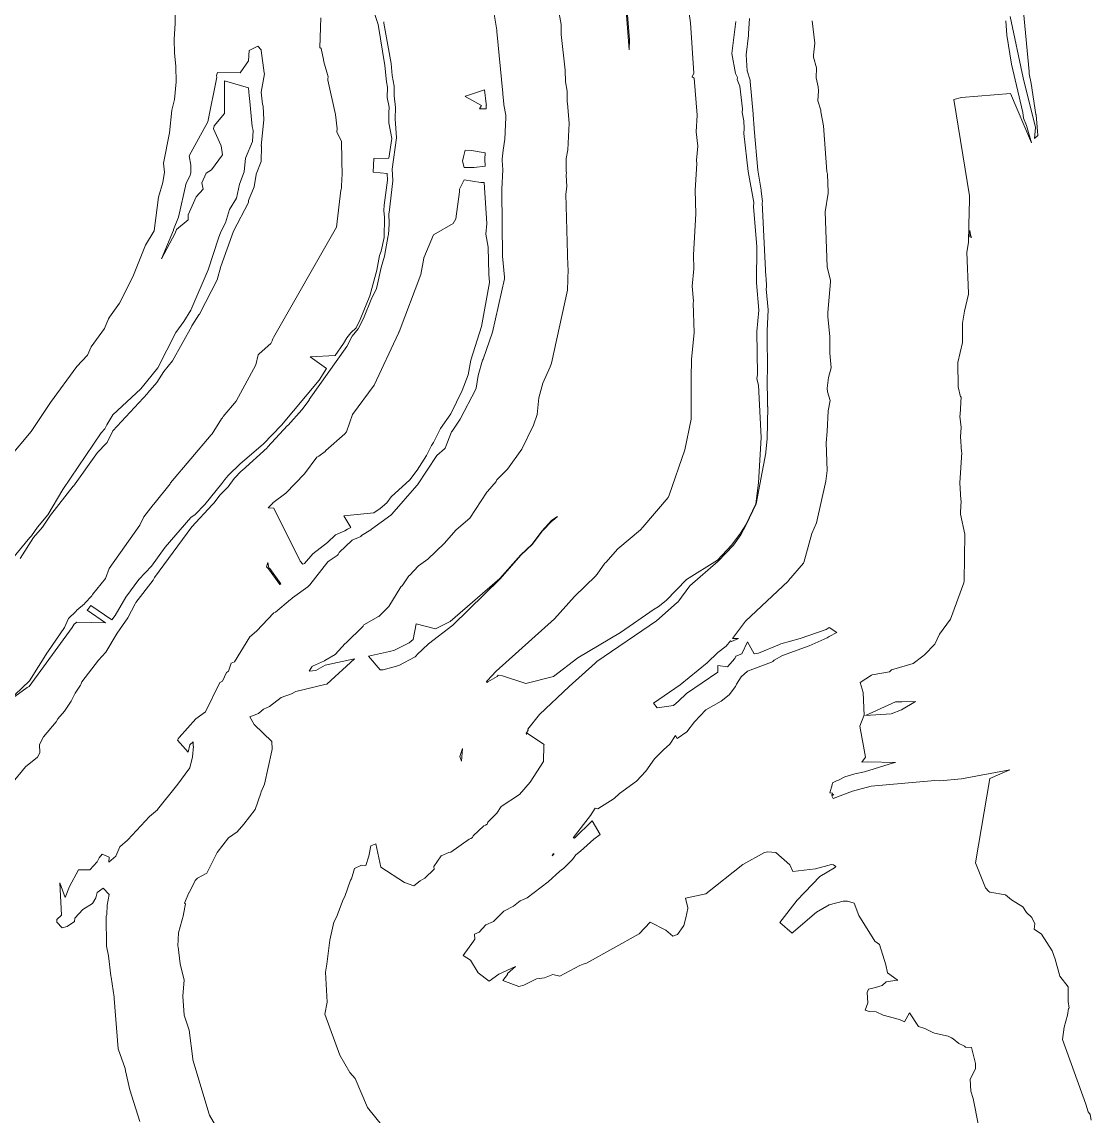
# Model space of a CAD drawing. Header units: metres. Extents: x 808187 to 810032, y 9155685 to 9157080.
# Drawn here: x 808915.4 to 809128.8, y 9155981.8 to 9156200.4 of the extents above; entities that cross this region are included whole.
import ezdxf

# ---------------------------------------------------------------- set-up
doc = ezdxf.new("R2010")
doc.units = ezdxf.units.M
doc.layers.add('C-TOPO-MAJR', color=9, linetype='Continuous')

msp = doc.modelspace()

# ---------------------------------------------------------------- linework, layer by layer
at = {"layer": 'C-TOPO-MAJR', "color": 9, "linetype": 'Continuous', "lineweight": 5}
for points, elevation in [([(809035.93, 9156203.41), (809036.56, 9156194.76), (809036.63, 9156196.8), (809036.1, 9156203.46), (809034.67, 9156206.42), (809033.62, 9156211.91), (809033.31, 9156215.26), (809033.18, 9156215.64), (809032.9, 9156215.18), (809033.23, 9156211.47), (809034.66, 9156206.42), (809035.93, 9156203.41)], 2770), ([(809003.94, 9156185.55), (809003.86, 9156185.49), (809003.87, 9156185.46), (809007.11, 9156183.64), (809006.7, 9156183.01), (809008.01, 9156182.98), (809008.06, 9156183.75), (809008.08, 9156183.82), (809008.07, 9156183.91), (809008.07, 9156184), (809007.73, 9156186.79), (809003.94, 9156185.55)], 2780), ([(809003.49, 9156173.42), (809003.3, 9156172.57), (809003.68, 9156171.3), (809005.67, 9156171.29), (809007.83, 9156171.53), (809007.78, 9156172.98), (809007.85, 9156174.19), (809005.11, 9156174.71), (809003.84, 9156174.72), (809003.49, 9156173.42)], 2780), ([(808971.76, 9156110.1), (808968.04, 9156106.27), (808965.46, 9156104.29), (808965.45, 9156104.28), (808965.45, 9156104.28), (808964.52, 9156103.29), (808965.67, 9156103.23), (808970.88, 9156092.68), (808971.47, 9156092.06), (808971.79, 9156092.21), (808973.47, 9156094.12), (808976.38, 9156096.38), (808977.98, 9156097.92), (808979.83, 9156098.71), (808980.34, 9156099.05), (808981.03, 9156099.42), (808979.62, 9156101.74), (808985.63, 9156102.32), (808986.85, 9156103.2), (808988.22, 9156104.35), (808989.11, 9156105.51), (808992.77, 9156108.91), (808994.25, 9156110.84), (808996.1, 9156113.78), (808997.11, 9156115.74), (808997.55, 9156116.38), (808998.94, 9156119.14), (809001.02, 9156122.11), (809003.26, 9156126.77), (809004.45, 9156129.87), (809004.96, 9156132.82), (809007.1, 9156139.55), (809008.73, 9156148.29), (809008.57, 9156149.97), (809008.42, 9156155.35), (809007.99, 9156157.96), (809008.16, 9156160.1), (809007.67, 9156168.29), (809006.97, 9156168.3), (809003.66, 9156168.81), (809002.69, 9156166.97), (809002.72, 9156166.41), (809001.98, 9156161.04), (809001.48, 9156160.1), (808997.51, 9156157.81), (808997.51, 9156157.81), (808995.61, 9156153.22), (808995.61, 9156153.21), (808995.61, 9156153.2), (808994.99, 9156149.92), (808990.65, 9156138.47), (808990.62, 9156138.42), (808990.57, 9156138.3), (808990.54, 9156138.24), (808990.51, 9156138.2), (808985.7, 9156127.81), (808981.39, 9156121.95), (808980.16, 9156118.53), (808979.85, 9156118.1), (808976.06, 9156114.77), (808975.88, 9156114.56), (808974.62, 9156113.63), (808974.36, 9156113.54), (808974.27, 9156113.45), (808971.76, 9156110.1)], 2780), ([(809104.61, 9156157.45), (809104.93, 9156157.3), (809104.72, 9156157.83), (809104.58, 9156158.7), (809104.61, 9156157.45)], 2740), ([(808988.76, 9156074.6), (808984.52, 9156073.67), (808986.91, 9156070.99), (808987.51, 9156071), (808990.6, 9156071.81), (808993.9, 9156073.58), (808994.06, 9156073.78), (808994.12, 9156073.84), (808994.19, 9156073.98), (808996.54, 9156076.17), (809001.37, 9156079.88), (809001.41, 9156079.92), (809010.86, 9156089.15), (809014.96, 9156093.88), (809017.32, 9156096.04), (809019.22, 9156098.69), (809021.24, 9156100.74), (809021.25, 9156100.74), (809022.27, 9156101.59), (809021.34, 9156100.98), (809021.13, 9156100.83), (809019.16, 9156098.69), (809017.24, 9156096.09), (809014.95, 9156093.93), (809010.74, 9156089.19), (809000.85, 9156080.65), (808997.91, 9156079.17), (808994.06, 9156080.16), (808993.48, 9156077), (808992.64, 9156076.37), (808989.72, 9156074.89), (808988.76, 9156074.6)], 2770), ([(808964.45, 9156092.38), (808964.2, 9156091.51), (808964.5, 9156091.23), (808964.57, 9156091.15), (808966.87, 9156087.99), (808966.98, 9156088.05), (808967.06, 9156088.13), (808964.84, 9156091.18), (808964.67, 9156091.34), (808964.45, 9156092.38)], 2780), ([(809083.75, 9156061.85), (809088.91, 9156062.17), (809090.93, 9156062.96), (809093.77, 9156064.66), (809090.98, 9156064.6), (809089.73, 9156064.59), (809083.75, 9156061.85)], 2740), ([(809003.31, 9156055.24), (809002.76, 9156053.68), (809003.12, 9156052.75), (809003.31, 9156055.24)], 2760), ([(809021.54, 9156034.18), (809021.53, 9156034.27), (809021.37, 9156034.17), (809021.2, 9156033.85), (809021.51, 9156034.06), (809021.54, 9156034.18)], 2750)]:
    msp.add_lwpolyline(points, close=True, dxfattribs=dict(at, elevation=elevation))
for points, elevation in [([(809057.88, 9156200.44), (809057.05, 9156194.08), (809057.82, 9156190.09), (809058.19, 9156189.24), (809058.15, 9156188.88), (809058.66, 9156187.5), (809059.18, 9156182.99), (809059.16, 9156182.3), (809059.47, 9156180.64), (809059.51, 9156179.11), (809059.46, 9156178.06), (809060.34, 9156170.49), (809061.44, 9156164.29), (809061.43, 9156163.43), (809062.1, 9156155.52), (809062.02, 9156148.24), (809062.5, 9156142.82), (809062.07, 9156138.55), (809062.17, 9156129.94), (809062.05, 9156129.06), (809062.39, 9156127.84), (809062.96, 9156117.4), (809062.42, 9156108.34), (809061.85, 9156104.11), (809059.9, 9156099.94), (809058.68, 9156098.08), (809057.02, 9156095.84), (809054.22, 9156092.85), (809048.02, 9156089), (809044, 9156084.82), (809042.38, 9156083.53), (809041.57, 9156083.08), (809034.86, 9156078.4), (809026.34, 9156073.36), (809021.45, 9156069.62), (809015.95, 9156068.24), (809011.33, 9156069.8), (809010.41, 9156069.9), (809010.22, 9156069.65), (809008.34, 9156068.59), (809008.25, 9156068.47), (809008.08, 9156068.65), (809008.26, 9156068.79), (809010.01, 9156070.7), (809010.03, 9156070.71), (809021.68, 9156081.13), (809025.66, 9156085.62), (809029.94, 9156089.74), (809030.06, 9156089.91), (809030.19, 9156090.05), (809031.75, 9156092.24), (809031.94, 9156092.39), (809034.35, 9156095.11), (809038.87, 9156098.96), (809039.34, 9156099.44), (809044.4, 9156105.41), (809044.59, 9156105.85), (809047.69, 9156114.89), (809048.96, 9156121.04), (809048.98, 9156128.83), (809048.94, 9156129.28), (809049, 9156132.94), (809049.56, 9156138.37), (809049.39, 9156144.19), (809049.42, 9156144.61), (809049.17, 9156147.6), (809049.49, 9156151.02), (809049.42, 9156153.85), (809049.91, 9156162.06), (809049.77, 9156166.78), (809050.06, 9156171.99), (809050.04, 9156172.73), (809050.3, 9156175.55), (809049.98, 9156178.41), (809050.13, 9156181.71), (809049.53, 9156189.16), (809049.14, 9156189.42), (809049.47, 9156190.13), (809048.86, 9156200.18), (809047.28, 9156210.7)], 2760), ([(808984.81, 9156204.87), (808986.49, 9156199.86), (808987.81, 9156191.67), (808988.14, 9156188.39), (808988.33, 9156187.31), (808988.27, 9156185.3), (808988.7, 9156183.31), (808988.62, 9156182.18), (808988.64, 9156180.18), (808989.24, 9156177.05), (808988.62, 9156173.13), (808985.62, 9156173.08), (808985.48, 9156170.35), (808988.3, 9156170.12), (808988.35, 9156168.73), (808987.66, 9156163.77), (808987.6, 9156162.7), (808987.75, 9156161.32), (808987.69, 9156157.33), (808987.05, 9156154.56), (808986.75, 9156153.72), (808986.22, 9156150.8), (808984.8, 9156145.68), (808982.92, 9156140.94), (808982.11, 9156139.29), (808981.01, 9156138.26), (808980.22, 9156137.25), (808979.57, 9156136.13), (808977.88, 9156133.74), (808972.94, 9156133.47), (808976.15, 9156131.15), (808974.72, 9156128.84), (808967.18, 9156119.8), (808963.54, 9156116.01), (808958.92, 9156112.13), (808956.53, 9156109.78), (808955.89, 9156109), (808955.25, 9156108.21), (808951.88, 9156104.01), (808949.94, 9156102.02), (808949.1, 9156101.38), (808943.97, 9156095.47), (808941.26, 9156091.7), (808938.71, 9156089.01), (808936.1, 9156085.5), (808933.97, 9156081.79), (808933.3, 9156080.98), (808929.16, 9156083.8), (808928.55, 9156083.02), (808928.38, 9156082.9), (808932.06, 9156080.33), (808926.35, 9156080.48), (808925.77, 9156080.09), (808925.41, 9156079.41), (808916.81, 9156067.67), (808916.41, 9156067.47), (808912.49, 9156064.55), (808916.88, 9156068.8), (808920.51, 9156074.48), (808920.54, 9156074.54), (808923.87, 9156079.45), (808924.64, 9156081.24), (808926.16, 9156082.64), (808926.34, 9156082.88), (808927.86, 9156084.14), (808927.93, 9156084.25), (808929.31, 9156085.78), (808929.45, 9156086), (808932.06, 9156089.19), (808932.77, 9156091.22), (808938.93, 9156099.83), (808939.72, 9156101.52), (808941.57, 9156103.92), (808941.73, 9156104.08), (808944.96, 9156108.11), (808945.06, 9156108.33), (808953.15, 9156117.9), (808953.34, 9156118.08), (808955.22, 9156121.11), (808955.4, 9156121.32), (808955.54, 9156121.54), (808958.13, 9156124.61), (808962.05, 9156131.9), (808962.54, 9156133.86), (808962.7, 9156134.1), (808965.05, 9156136.16), (808965.25, 9156136.55), (808965.3, 9156136.7), (808965.43, 9156137.04), (808965.57, 9156137.37), (808978.19, 9156159.37), (808979.06, 9156166.78), (808979.12, 9156166.94), (808979.15, 9156167.09), (808979.26, 9156169.35), (808979.31, 9156169.49), (808979.19, 9156176.45), (808978.22, 9156178.43), (808978.29, 9156179.01), (808977.94, 9156181.9), (808976.44, 9156188.75), (808976.41, 9156189), (808976.48, 9156189.38), (808975.65, 9156192.38), (808975.58, 9156192.86), (808975.08, 9156195.06), (808974.87, 9156195.27), (808975.03, 9156201.15)], 2790), ([(808912.78, 9156113.22), (808917.22, 9156118.56), (808921.07, 9156124.35), (808926.36, 9156131.56), (808928.47, 9156133.8), (808929.2, 9156135.49), (808931.85, 9156139.16), (808932.67, 9156141.07), (808932.87, 9156141.42), (808934.87, 9156144.18), (808937.54, 9156149.48), (808940.01, 9156155.76), (808941.76, 9156158.62), (808942.63, 9156165.38), (808943.47, 9156168.32), (808943.8, 9156170.34), (808943.65, 9156172.15), (808944.8, 9156178.24), (808945.28, 9156182.71), (808945.84, 9156184.84), (808946.16, 9156188.43), (808946.08, 9156191.48), (808945.8, 9156194.22), (808945.75, 9156196.88), (808945.95, 9156200.1), (808945.92, 9156205.36)], 2800), ([(808954.29, 9155979.53), (808952.83, 9155982.03), (808952.78, 9155982.14), (808952.77, 9155982.25), (808949.51, 9155993.08), (808949.46, 9155993.29), (808948.73, 9155999), (808947.78, 9156002), (808947.46, 9156005.8), (808947.74, 9156009.03), (808947.7, 9156009.29), (808946.95, 9156012.27), (808946.55, 9156015.63), (808946.52, 9156015.77), (808946.62, 9156018.43), (808947.64, 9156022.06), (808947.65, 9156022.16), (808948, 9156024.21), (808947.82, 9156024.4), (808948.68, 9156026.46), (808948.77, 9156026.54), (808948.78, 9156026.57), (808948.81, 9156026.6), (808949.92, 9156028.88), (808950.41, 9156029.39), (808952.29, 9156030.37), (808954.35, 9156034.46), (808956.62, 9156037.45), (808958.33, 9156038.64), (808959.68, 9156040.12), (808961.92, 9156043.09), (808963.06, 9156046.32), (808963.13, 9156046.61), (808963.78, 9156048.12), (808965.27, 9156054.79), (808965.29, 9156055.1), (808965.24, 9156056.65), (808961.75, 9156060.04), (808960.86, 9156061.61), (808962.57, 9156062.25), (808963.62, 9156063.09), (808964.81, 9156063.67), (808967.13, 9156065.46), (808969.17, 9156066.19), (808970.06, 9156066.62), (808975.86, 9156068.04), (808976.23, 9156068.09), (808981.79, 9156073.18), (808975.87, 9156071.91), (808974.01, 9156070.85), (808972.69, 9156070.71), (808973.25, 9156071.56), (808973.28, 9156071.59), (808973.36, 9156071.67), (808975.78, 9156072.77), (808975.83, 9156072.82), (808977.9, 9156074.06), (808979.89, 9156076.22), (808980, 9156076.3), (808983.49, 9156079.72), (808983.65, 9156079.93), (808986.52, 9156081.6), (808986.6, 9156081.65), (808988.63, 9156083.63), (808990.98, 9156087.56), (808991.14, 9156087.71), (808991.25, 9156087.76), (808992.6, 9156089.72), (808992.72, 9156089.8), (808994.51, 9156091.73), (808996.41, 9156093.1), (808999.67, 9156096.18), (809002.06, 9156098.95), (809004.77, 9156101.29), (809008.16, 9156106.45), (809008.33, 9156106.59), (809010.01, 9156108.56), (809010.15, 9156108.92), (809012.3, 9156111.05), (809015.18, 9156115.07), (809017.52, 9156119.85), (809018.2, 9156121.99), (809018.54, 9156125.32), (809019.34, 9156128.22), (809020.83, 9156131.5), (809021.08, 9156132.21), (809024.25, 9156146.81), (809024.4, 9156151.02), (809024.34, 9156151.59), (809023.97, 9156165.97), (809024.13, 9156167.51), (809024.02, 9156169.73), (809024.05, 9156170.26), (809024.03, 9156170.51), (809024.01, 9156172.81), (809024.04, 9156173.1), (809024.35, 9156174.82), (809024.64, 9156180.15), (809024.28, 9156184.1), (809024.22, 9156184.42), (809024.22, 9156186.22), (809024.19, 9156186.51), (809023.86, 9156188.41), (809023.83, 9156190.74), (809023.01, 9156197.84), (809023.03, 9156199.84), (809021.95, 9156205.75)], 2770), ([(808938.92, 9155980.78), (808936.9, 9155987.07), (808936.06, 9155990.87), (808936, 9155991.34), (808934.61, 9155995.3), (808933.77, 9156005.34), (808933.79, 9156005.6), (808933.2, 9156009.57), (808933.14, 9156009.84), (808932.66, 9156013.85), (808932.26, 9156015.76), (808932.22, 9156021.8), (808932.3, 9156022.08), (808932.37, 9156023.97), (808932.76, 9156026.07), (808931.58, 9156027.35), (808930.38, 9156026.51), (808930.13, 9156025.43), (808929.48, 9156024.31), (808927.5, 9156023.1), (808925.94, 9156021.4), (808925.87, 9156020.7), (808924.42, 9156019.69), (808923.39, 9156019.46), (808922.35, 9156020.59), (808922.33, 9156021.11), (808923.26, 9156021.99), (808922.92, 9156028.45), (808924.01, 9156025.53), (808924.9, 9156027.67), (808926.66, 9156031), (808928.94, 9156031.01), (808930.42, 9156032.61), (808930.8, 9156033.4), (808931.37, 9156034.18), (808932.76, 9156033.55), (808932.75, 9156032.54), (808934.09, 9156033.78), (808934.9, 9156035.65), (808936.47, 9156036.94), (808936.52, 9156037.05), (808940.86, 9156041.71), (808942.43, 9156043.01), (808942.45, 9156043.05), (808946.24, 9156047.83), (808946.26, 9156047.85), (808946.29, 9156047.88), (808948.87, 9156051.41), (808948.89, 9156051.46), (808949.42, 9156053.5), (808949.43, 9156053.52), (808949.45, 9156053.59), (808949.6, 9156055.71), (808949.6, 9156055.72), (808949.57, 9156055.75), (808949.56, 9156055.77), (808949.57, 9156056.59), (808948.92, 9156055.97), (808948.53, 9156054.52), (808946.42, 9156056.94), (808946.53, 9156057.19), (808946.73, 9156057.46), (808946.76, 9156057.48), (808950.08, 9156061.19), (808952.02, 9156062.56), (808954.9, 9156068.43), (808955.41, 9156068.68), (808956.24, 9156070.44), (808956.58, 9156070.69), (808957.14, 9156072.29), (808957.47, 9156072.44), (808957.81, 9156072.56), (808960.87, 9156077.55), (808962.17, 9156078.68), (808965.67, 9156082.35), (808965.98, 9156082.49), (808968.97, 9156084.99), (808969.19, 9156085.12), (808969.4, 9156085.35), (808972.44, 9156087.52), (808972.87, 9156087.95), (808976.43, 9156092.57), (808976.69, 9156092.72), (808978.29, 9156093.83), (808978.48, 9156094.02), (808978.7, 9156094.38), (808981.31, 9156096.84), (808983.05, 9156097.62), (808983.17, 9156097.79), (808985, 9156098.92), (808985.14, 9156099.08), (808988.98, 9156101.83), (808989.24, 9156102.07), (808994.2, 9156107.81), (808994.36, 9156107.94), (808998.16, 9156113.76), (808999.7, 9156115.1), (808999.83, 9156115.26), (809001.1, 9156118.48), (809001.25, 9156118.63), (809002.85, 9156121.06), (809006.01, 9156127.05), (809006.06, 9156127.22), (809006.45, 9156129.78), (809007.33, 9156132.79), (809007.43, 9156133.03), (809009.28, 9156138.39), (809011.71, 9156149.03), (809011.72, 9156149.42), (809011.29, 9156153.59), (809011.16, 9156166.59), (809011.17, 9156166.74), (809011.16, 9156166.97), (809011.4, 9156170.82), (809011.24, 9156172.72), (809011.24, 9156172.96), (809011.41, 9156174.73), (809011.76, 9156176.94), (809011.98, 9156181.3), (809011.94, 9156181.76), (809011.57, 9156183.78), (809011.57, 9156183.98), (809011.4, 9156185.95), (809011.36, 9156186.15), (809010.2, 9156198.47), (809010.2, 9156198.73), (809009.41, 9156203.09)], 2780), ([(808913.34, 9156048.28), (808916.1, 9156051.59), (808918.49, 9156053.56), (808918.97, 9156054.39), (808918.86, 9156056.03), (808919.69, 9156057.56), (808922.24, 9156060.61), (808922.51, 9156061.16), (808923.89, 9156062.69), (808925.21, 9156064.69), (808925.98, 9156066.33), (808927.08, 9156067.88), (808927.2, 9156068.2), (808927.36, 9156068.54), (808930.66, 9156072.87), (808932.1, 9156074.49), (808934.4, 9156078.28), (808936.54, 9156081.34), (808937.95, 9156084.16), (808938.1, 9156084.4), (808941.54, 9156088.86), (808941.82, 9156089.4), (808949.27, 9156099.51), (808953.34, 9156103.93), (808953.68, 9156104.24), (808954.92, 9156105.91), (808956.55, 9156107.52), (808957.74, 9156109.19), (808959.22, 9156110.69), (808959.35, 9156110.79), (808964.3, 9156115.3), (808964.41, 9156115.44), (808968.39, 9156119.77), (808968.49, 9156119.8), (808971.26, 9156122.87), (808972.69, 9156124.82), (808972.73, 9156124.94), (808980.26, 9156135.56), (808981.27, 9156137.59), (808982.51, 9156139.1), (808983.58, 9156141.14), (808985.21, 9156145.24), (808986.07, 9156146.94), (808986.23, 9156147.36), (808987.05, 9156151.32), (808987.74, 9156153.55), (808988.46, 9156157.7), (808988.52, 9156157.84), (808988.65, 9156160.05), (808988.6, 9156162.11), (808988.67, 9156162.31), (808989.44, 9156168.6), (808989.44, 9156168.7), (808989.25, 9156170.94), (808990.13, 9156177.23), (808989.87, 9156180.99), (808989.97, 9156183.26), (808989.67, 9156185.61), (808989.66, 9156187.51), (808989.27, 9156189.64), (808989.08, 9156192.05), (808987.62, 9156200.14), (808987.61, 9156200.31), (808987.59, 9156200.39)], 2790), ([(808987.42, 9155979.75), (808984.33, 9155983.56), (808981.87, 9155989.34), (808980.83, 9155990.54), (808978.85, 9155994), (808975.83, 9156002.18), (808976.3, 9156004.63), (808975.97, 9156010.62), (808976.26, 9156012.18), (808976.84, 9156016.95), (808977.63, 9156020.58), (808978.14, 9156021.6), (808979.51, 9156025.09), (808979.86, 9156025.72), (808980.99, 9156028.97), (808981.14, 9156029.25), (808981.79, 9156031.27), (808983.14, 9156031.94), (808983.99, 9156031.92), (808984.65, 9156033.73), (808985.04, 9156035.79), (808985.99, 9156036.19), (808987, 9156031.57), (808991.74, 9156028.52), (808993.57, 9156027.8), (808994.89, 9156028.83), (808995.79, 9156029.35), (808997.65, 9156031.19), (808997.61, 9156031.72), (808999.09, 9156033.85), (809000.59, 9156034.5), (809000.98, 9156034.57), (809004.66, 9156037.15), (809005, 9156037.31), (809005.28, 9156037.51), (809005.45, 9156037.82), (809007.58, 9156039.82), (809007.93, 9156039.95), (809008.25, 9156040.18), (809008.38, 9156040.55), (809010.15, 9156042.34), (809011.06, 9156043.68), (809014.68, 9156046.04), (809016.82, 9156048.55), (809019.48, 9156052.69), (809019.54, 9156055.9), (809019.64, 9156056.03), (809016.08, 9156058.38), (809016.08, 9156058.03), (809016.04, 9156058.37), (809016.07, 9156058.39), (809016.43, 9156058.92), (809016.34, 9156059.09), (809018.67, 9156062.02), (809024.62, 9156067.65), (809029.78, 9156072.3), (809029.95, 9156072.43), (809030.16, 9156072.64), (809042.04, 9156080.75), (809046.18, 9156084.4), (809046.27, 9156084.46), (809048.71, 9156087.77), (809054.32, 9156092.68), (809057.39, 9156095.87), (809057.4, 9156095.88), (809058.88, 9156097.93), (809058.9, 9156097.96), (809059.94, 9156099.91), (809059.94, 9156099.92), (809061.93, 9156104.09), (809063.86, 9156114.3), (809063.85, 9156114.48), (809064.13, 9156117.11), (809064.24, 9156123.41), (809064.26, 9156123.51), (809064.23, 9156123.59), (809064.14, 9156129.78), (809064.16, 9156129.91), (809064.19, 9156130.03), (809064.17, 9156130.2), (809064.13, 9156138.44), (809064.11, 9156138.68), (809064.3, 9156142.88), (809063.95, 9156147.04), (809063.98, 9156147.38), (809063.93, 9156149.3), (809063.89, 9156149.45), (809063.15, 9156164.27), (809063.18, 9156164.46), (809062.92, 9156166.6), (809062.91, 9156166.79), (809062.26, 9156170.78), (809061.54, 9156178.98), (809061.51, 9156179.15), (809061.35, 9156181.81), (809061.32, 9156181.91), (809061.32, 9156182.03), (809060.74, 9156188.48), (809060.71, 9156188.59), (809060.72, 9156188.72), (809060.14, 9156190.61), (809059.97, 9156193.81), (809060.43, 9156197.67), (809060.38, 9156198.04), (809060.61, 9156201.07)], 2760), ([(809106.3, 9155979.94), (809105.27, 9155985.36), (809104.79, 9155986.84), (809104.65, 9155989.14), (809105.73, 9155991.35), (809105.71, 9155992.38), (809104.89, 9155995.55), (809103.7, 9155995.63), (809103.51, 9155995.78), (809103.24, 9155995.94), (809102.37, 9155996.34), (809101.27, 9155997.27), (809100.94, 9155997.47), (809100.29, 9155997.8), (809097.5, 9155998.43), (809097.04, 9155998.62), (809095.6, 9155999.33), (809094.32, 9155999.75), (809092.54, 9156002.5), (809091.56, 9156000.69), (809090.56, 9156001.12), (809087.26, 9156002.01), (809085.92, 9156002.65), (809084.52, 9156002.71), (809083.71, 9156002.98), (809084.21, 9156004.45), (809084.12, 9156006.55), (809084.38, 9156007.19), (809085.77, 9156007.5), (809087.11, 9156007.96), (809087.88, 9156008.64), (809090.06, 9156008.99), (809090.11, 9156008.95), (809090.12, 9156009), (809090.17, 9156009.01), (809090.12, 9156009.06), (809090.11, 9156009.06), (809088.13, 9156010.43), (809087.83, 9156012.05), (809086.54, 9156016.12), (809085.61, 9156016.75), (809082.44, 9156021.9), (809081.48, 9156024.4), (809080.17, 9156024.74), (809079.28, 9156024.75), (809076.5, 9156024.06), (809074.01, 9156022.57), (809069.38, 9156018.67), (809069.09, 9156018.35), (809066.66, 9156020.54), (809070.12, 9156024.96), (809074.67, 9156029.67), (809077.58, 9156031.41), (809077.86, 9156031.72), (809077.37, 9156032.02), (809076.98, 9156032.09), (809073.78, 9156031.25), (809069.24, 9156030.71), (809068.63, 9156032.04), (809065.83, 9156034.52), (809064.25, 9156034.63), (809063.59, 9156034.5), (809059.27, 9156032.09), (809051.9, 9156026.21), (809047.86, 9156025.37), (809048.28, 9156023.43), (809048.29, 9156023.3), (809047.92, 9156021.42), (809047.47, 9156019.9), (809047.37, 9156019.73), (809046.22, 9156018.13), (809045.29, 9156017.76), (809043.93, 9156018.98), (809040.8, 9156020.59), (809038.58, 9156018.24), (809028.05, 9156012.37), (809027.39, 9156012.19), (809026.71, 9156011.93), (809022.73, 9156009.81), (809021.37, 9156010.13), (809019.66, 9156009.44), (809018.06, 9156009.24), (809015.57, 9156008.02), (809014.55, 9156007.72), (809011.35, 9156008.9), (809012.29, 9156010.12), (809012.32, 9156010.33), (809013.88, 9156011.69), (809010.55, 9156010.22), (809008.61, 9156008.81), (809006.45, 9156010.46), (809004.89, 9156013.01), (809003.44, 9156013.92), (809005.53, 9156016.81), (809005.75, 9156017.18), (809005.74, 9156018.17), (809006.63, 9156018.59), (809007.98, 9156020.07), (809009.5, 9156020.74), (809011.54, 9156022.74), (809013.51, 9156023.74), (809014.85, 9156024.87), (809016.23, 9156025.43), (809020.39, 9156028.61), (809022.73, 9156030.73), (809023.55, 9156031.34), (809025.28, 9156033.11), (809025.97, 9156034.04), (809026.88, 9156034.73), (809029.5, 9156037.13), (809030.78, 9156038.07), (809029.19, 9156040.83), (809025.64, 9156037.35), (809025.38, 9156037.43), (809028.84, 9156041.91), (809029.8, 9156043.35), (809030.32, 9156043.23), (809033.61, 9156045.28), (809034.65, 9156046.27), (809038.05, 9156048.71), (809039.88, 9156050.7), (809041.64, 9156053.2), (809043.44, 9156055.02), (809044.73, 9156056.13), (809045.85, 9156057.83), (809046.15, 9156057.27), (809048.08, 9156058.62), (809049.63, 9156060.6), (809051.88, 9156063.01), (809054.93, 9156064.69), (809056.53, 9156065.98), (809057.8, 9156067.62), (809057.99, 9156068.1), (809058.96, 9156069.6), (809060.22, 9156070.68), (809065.02, 9156072.53), (809065.26, 9156072.65), (809065.55, 9156072.87), (809067.2, 9156073.85), (809072.53, 9156075.73), (809076.09, 9156077.36), (809076.51, 9156077.63), (809078.06, 9156078.43), (809076.49, 9156079.43), (809075.9, 9156079.01), (809070.72, 9156077.21), (809066.84, 9156076.19), (809066.58, 9156076.04), (809062.39, 9156074.33), (809062.1, 9156074.25), (809061.52, 9156074.18), (809060.22, 9156076.57), (809059.08, 9156074.15), (809057.89, 9156073.71), (809057.68, 9156073.26), (809056.22, 9156071.59), (809054.25, 9156071.81), (809054.28, 9156070.5), (809048.01, 9156066.27), (809046.46, 9156064.68), (809045.43, 9156063.83), (809042.16, 9156063.39), (809041.43, 9156064.29), (809046.78, 9156067.99), (809052.16, 9156072.36), (809054.25, 9156074.45), (809055.94, 9156075.68), (809056.84, 9156076.77), (809057.02, 9156076.61), (809058.39, 9156077.26), (809057.21, 9156077.26), (809059.82, 9156080.7), (809068.3, 9156088.7), (809068.37, 9156088.8), (809071.41, 9156092.26), (809071.47, 9156092.38), (809073.04, 9156098.18), (809073.97, 9156100.32), (809075.82, 9156108.67), (809076.08, 9156110.78), (809075.92, 9156116.3), (809076.13, 9156118.58), (809076.28, 9156122.68), (809076.7, 9156124.75), (809076.15, 9156126.49), (809076.14, 9156127.19), (809076.35, 9156129.36), (809076.88, 9156131.27), (809076.64, 9156134.24), (809076.61, 9156137.54), (809076.23, 9156141.49), (809076.25, 9156141.92), (809076.21, 9156142.35), (809076.76, 9156148.46), (809076.76, 9156148.69), (809076.1, 9156151.47), (809075.68, 9156162.45), (809076.32, 9156166.14), (809076.29, 9156166.39), (809076.15, 9156169.99), (809076.07, 9156170.48), (809075.38, 9156179.64), (809074.86, 9156182.4), (809074.84, 9156182.72), (809074.23, 9156184.61), (809074.37, 9156186.62), (809074.3, 9156187.42), (809073.94, 9156189.19), (809073.98, 9156191.22), (809073.37, 9156193.3), (809073.35, 9156193.69), (809073.65, 9156196.11), (809073.1, 9156200.59)], 2750), ([(809128.79, 9155981.02), (809128.6, 9155982.19), (809128.24, 9155982.66), (809128.19, 9155982.73), (809127.71, 9155984.24), (809123.06, 9155997.15), (809123.44, 9155999.62), (809124.06, 9156002.01), (809124.26, 9156003.34), (809124.38, 9156003.4), (809124.21, 9156004.76), (809124.22, 9156007.66), (809122.55, 9156009.77), (809121.65, 9156013.21), (809121.03, 9156014.82), (809118.91, 9156018.17), (809117.46, 9156019.21), (809117.59, 9156020.22), (809116.96, 9156021.48), (809115.88, 9156022.51), (809115.18, 9156023.66), (809113.78, 9156024.53), (809112.87, 9156025.01), (809111.73, 9156026.02), (809108.55, 9156026.57), (809108.39, 9156026.68), (809107.73, 9156027.41), (809105.73, 9156032.44), (809108.55, 9156049.3), (809112.54, 9156051.02), (809102.95, 9156049.19), (809098.6, 9156048.82), (809097.57, 9156048.88), (809084.86, 9156047.71), (809081.17, 9156046.71), (809077.3, 9156045.29), (809077.03, 9156045.83), (809077.41, 9156046.08), (809077.04, 9156046.03), (809077.15, 9156046.37), (809076.67, 9156046.43), (809077.1, 9156047.99), (809077.15, 9156048.39), (809077.99, 9156048.82), (809078.23, 9156048.85), (809079.66, 9156049.59), (809081.6, 9156050.23), (809083.56, 9156050.57), (809089.38, 9156052.37), (809089.41, 9156052.4), (809089.74, 9156052.49), (809084.21, 9156052.58), (809083.04, 9156052.51), (809083.78, 9156053.54), (809082.6, 9156059.71), (809083.42, 9156061.77), (809083.49, 9156061.83), (809083.29, 9156066.46), (809082.68, 9156068.44), (809084.96, 9156069.91), (809085.08, 9156069.98), (809088.54, 9156070.6), (809088.95, 9156070.95), (809093.27, 9156072.21), (809095.23, 9156073.69), (809095.52, 9156073.96), (809097.58, 9156076.12), (809098.54, 9156078.09), (809100.75, 9156081.07), (809103.41, 9156088.36), (809103.47, 9156088.73), (809103.6, 9156098.04), (809102.71, 9156102.09), (809102.69, 9156102.43), (809102.84, 9156104.69), (809102.8, 9156104.93), (809102.6, 9156108.29), (809102.98, 9156114.37), (809102.94, 9156114.52), (809102.72, 9156117.57), (809102.85, 9156119.36), (809102.62, 9156121.61), (809102.66, 9156121.95), (809102.84, 9156125.46), (809102.75, 9156125.46), (809102.24, 9156127.46), (809102.16, 9156132.35), (809103.14, 9156136.34), (809103.15, 9156140.22), (809103.52, 9156142.61), (809104.32, 9156146), (809104.31, 9156146.11), (809103.97, 9156154.39), (809104.29, 9156156.34), (809104.41, 9156159.8), (809104.41, 9156159.81), (809104.4, 9156159.83), (809104.4, 9156159.83), (809104.54, 9156164.83), (809104.49, 9156165.62), (809101.41, 9156184.89), (809102.93, 9156185.26), (809112.71, 9156186.05), (809116.92, 9156176.23), (809116, 9156179.22), (809115.91, 9156179.69), (809115.33, 9156181.16), (809115.17, 9156182.24), (809112.93, 9156191.9), (809111.98, 9156197.74), (809111.78, 9156200.58)], 2740), ([(809112.61, 9156201.43), (809115.2, 9156189.2), (809117.67, 9156179.3), (809117.52, 9156177.1), (809118.16, 9156177.66), (809118.01, 9156179.33), (809118.03, 9156179.42), (809117.85, 9156181.77), (809117.8, 9156181.82), (809117.77, 9156181.89), (809116.86, 9156188.09), (809116.43, 9156190), (809116.41, 9156190.44), (809115.31, 9156202.39)], 2740), ([(808915.01, 9156093.22), (808917.69, 9156097.37), (808919.47, 9156099.44), (808919.49, 9156099.48), (808921.07, 9156101.86), (808925.63, 9156107.62), (808925.66, 9156107.68), (808930.46, 9156114.35), (808932.22, 9156116.14), (808932.39, 9156116.36), (808933.53, 9156118.68), (808940.41, 9156126.14), (808940.48, 9156126.26), (808942.29, 9156128.33), (808943.69, 9156130.56), (808945.41, 9156132.66), (808949.27, 9156139.58), (808949.29, 9156139.67), (808950.71, 9156141.89), (808950.82, 9156141.98), (808954.36, 9156148.86), (808955.1, 9156151.51), (808957.58, 9156158.59), (808960.58, 9156164.32), (808960.62, 9156164.72), (808961.7, 9156167.43), (808962.12, 9156169.87), (808962.13, 9156169.99), (808963.11, 9156172.5), (808963.17, 9156175.52), (808963.12, 9156175.61), (808963.67, 9156180.8), (808963.5, 9156183.52), (808963.4, 9156183.94), (808963.1, 9156186.33), (808963.79, 9156190), (808963.73, 9156190.2), (808963.15, 9156194.68), (808963.13, 9156194.79), (808962.45, 9156195.51), (808960.74, 9156194.63), (808960.62, 9156192.56), (808958.91, 9156190.19), (808954.44, 9156190.26), (808954.24, 9156189.66), (808954.23, 9156189.6), (808954.25, 9156189.36), (808952.47, 9156180.42), (808948.75, 9156173.64), (808949.11, 9156171.74), (808949.1, 9156170.2), (808948.91, 9156169.55), (808948.13, 9156168.18), (808946.6, 9156161.34), (808945.64, 9156158.89), (808945.62, 9156158.75), (808943.26, 9156153.06), (808945.93, 9156158.15), (808946.24, 9156158.92), (808948.53, 9156160.84), (808948.54, 9156161.83), (808950.13, 9156165.41), (808951.58, 9156166.93), (808951.27, 9156168.24), (808952.13, 9156170.19), (808953.23, 9156170.83), (808955.4, 9156173.82), (808955.13, 9156175.64), (808953.64, 9156179.01), (808953.73, 9156179.64), (808955.8, 9156182.06), (808955.83, 9156188.6), (808960.57, 9156187.19), (808960.76, 9156185.61), (808960.77, 9156185.16), (808961.36, 9156179.5), (808961.55, 9156178.67), (808961.42, 9156176.48), (808960, 9156173.15), (808959.75, 9156170.4), (808958.77, 9156167.95), (808958.21, 9156165.18), (808956.82, 9156162.87), (808956.02, 9156160.26), (808955.08, 9156158.42), (808954.59, 9156157.2), (808952.54, 9156150.85), (808949.06, 9156142.79), (808947.72, 9156140.54), (808946.07, 9156138.32), (808942.51, 9156131.28), (808939.14, 9156127.1), (808933.52, 9156121.88), (808932.3, 9156119.93), (808931.93, 9156119.12), (808931.16, 9156118.28), (808923.54, 9156106.95), (808920.55, 9156101.92), (808918.46, 9156099.45), (808917.28, 9156097.73), (808916.95, 9156097.4), (808912.28, 9156091.72)], 2800)]:
    msp.add_lwpolyline(points, dxfattribs=dict(at, elevation=elevation))

doc.saveas('drawing.dxf')
